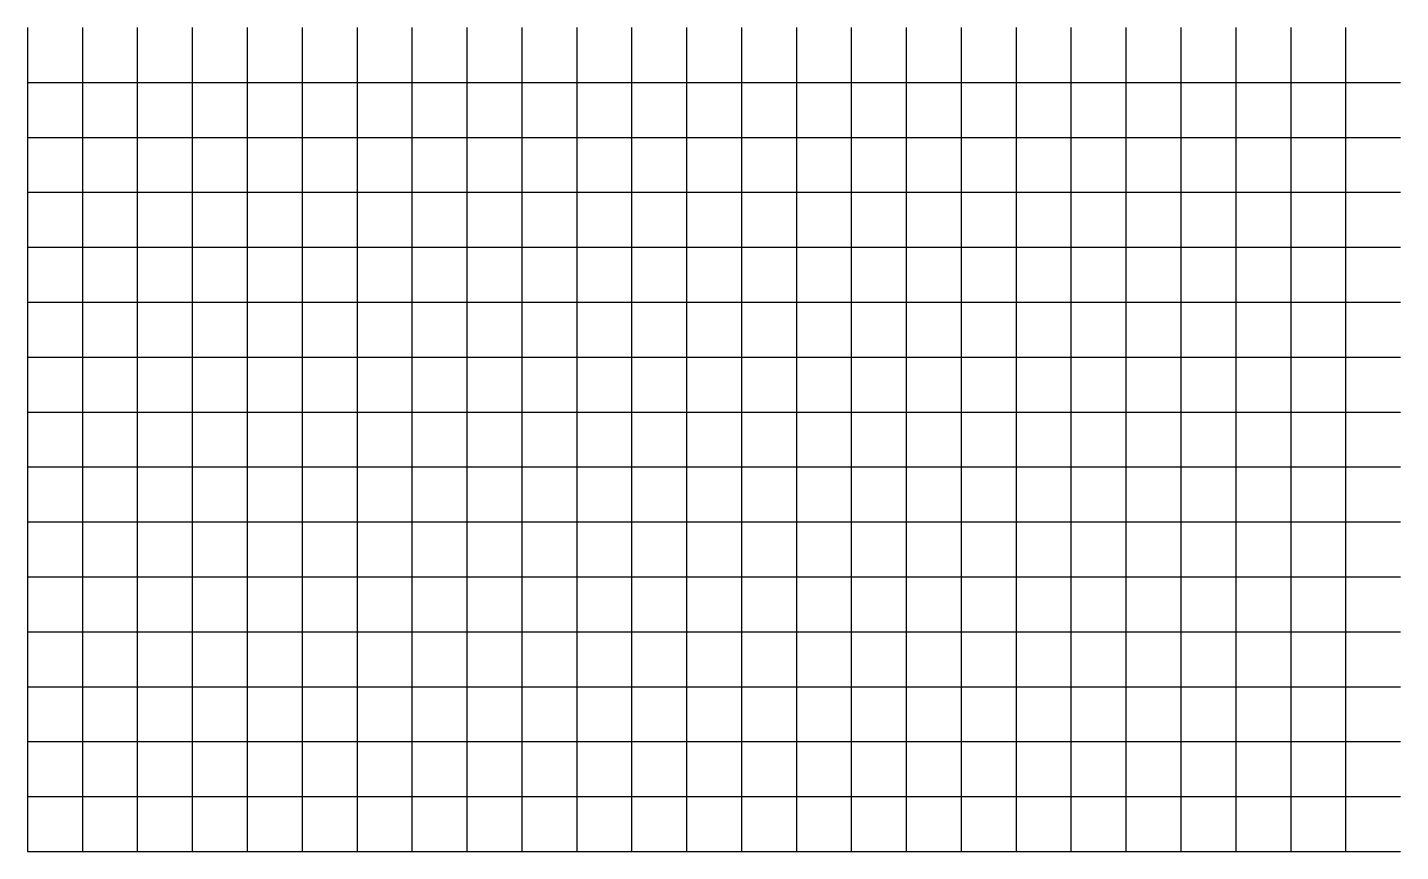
# Model space of a CAD drawing. Extents: x 0 to 250, y 0 to 150.
import ezdxf

# ---------------------------------------------------------------- set-up
doc = ezdxf.new("R2010")
doc.units = 0
doc.layers.get('0').update_dxf_attribs({"linetype": 'continuous'})

# ---------------------------------------------------------------- blocks, each defined once
blk = doc.blocks.new('ARRAY')
at = {"color": 7}
for points in [[(0, 140), (250, 140)], [(0, 130), (250, 130)], [(0, 120), (250, 120)], [(0, 110), (250, 110)], [(0, 100), (250, 100)], [(0, 90), (250, 90)], [(0, 80), (250, 80)], [(0, 70), (250, 70)], [(0, 60), (250, 60)], [(0, 50), (250, 50)], [(0, 40), (250, 40)], [(0, 30), (250, 30)], [(0, 20), (250, 20)], [(0, 10), (250, 10)], [(0, 0), (250, 0)]]:
    blk.add_lwpolyline(points, dxfattribs=at)
blk = doc.blocks.new('ARRAY001')
at = {"color": 7}
for points in [[(0, 150), (0, 0)], [(10, 150), (10, 0)], [(20, 150), (20, 0)], [(30, 150), (30, 0)], [(40, 150), (40, 0)], [(50, 150), (50, 0)], [(60, 150), (60, 0)], [(70, 150), (70, 0)], [(80, 150), (80, 0)], [(90, 150), (90, 0)], [(100, 150), (100, 0)], [(110, 150), (110, 0)], [(120, 150), (120, 0)], [(130, 150), (130, 0)], [(140, 150), (140, 0)], [(150, 150), (150, 0)], [(160, 150), (160, 0)], [(170, 150), (170, 0)], [(180, 150), (180, 0)], [(190, 150), (190, 0)], [(200, 150), (200, 0)], [(210, 150), (210, 0)], [(220, 150), (220, 0)], [(230, 150), (230, 0)], [(240, 150), (240, 0)]]:
    blk.add_lwpolyline(points, dxfattribs=at)

msp = doc.modelspace()

# ---------------------------------------------------------------- block references
at = {"color": 7}
for name in ['ARRAY001', 'ARRAY']:
    msp.add_blockref(name, (0, 0), dxfattribs=at)

doc.saveas('drawing.dxf')
